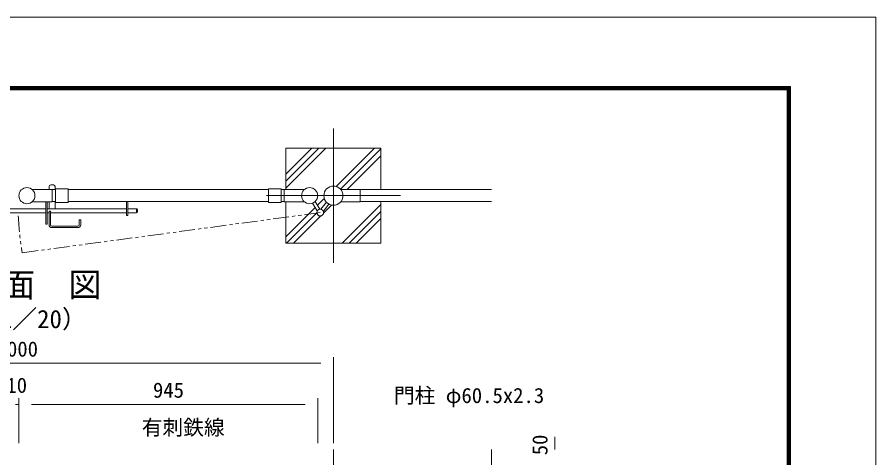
# Model space of a CAD drawing. Units: millimetres, scale not verified. Extents: x -4200 to 4200, y -2970 to 2970.
# Drawn here: x 1484 to 4200, y 1575 to 2970 of the extents above; entities that cross this region are included whole.
import ezdxf
from ezdxf.enums import TextEntityAlignment as Align

# ---------------------------------------------------------------- set-up
doc = ezdxf.new("R2010")
doc.units = ezdxf.units.MM
doc.header["$LTSCALE"] = 20
doc.linetypes.add('USER1', pattern=[50.8, 31.75, -6.35, 6.35, -6.35])
doc.linetypes.add('USER3', pattern=[5, 2.5, -0.5, 0.5, -0.5, 0.5, -0.5])
for name, color, linetype, lineweight in [('0-0_D-TTL-TXT', 7, 'Continuous', 18), ('0-2_D-BMK', 2, 'USER1', 13), ('0-3_D-STR1', 1, 'Continuous', 18), ('0-5_D-DCR-HCH', 7, 'Continuous', 9), ('0-6_D-STR3', 3, 'Continuous', 13), ('0-7_0', 7, 'Continuous', 9), ('0-8_D-STR-DIM', 7, 'Continuous', 9), ('0-9_D-STR-TXT', 7, 'Continuous', 9), ('0-B_D-TTL', 7, 'Continuous', 9)]:
    doc.layers.add(name, color=color, linetype=linetype, lineweight=lineweight)
doc.styles.add('ＭＳ ゴシック', font='')
doc.styles.get('ＭＳ ゴシック').set_extended_font_data('MS Gothic')

msp = doc.modelspace()

# ---------------------------------------------------------------- linework, layer by layer
at = {"layer": '0-2_D-BMK'}
for p, q in [((2484.22, 2192.72), (2484.22, 2616.99)), ((2272.08, 2404.85), (2696.35, 2404.85)), ((2484.22, 1601.52), (2484.22, -1068.63))]:
    msp.add_line(p, q, dxfattribs=at)
at = {"layer": '0-2_D-BMK', "linetype": 'USER3'}
msp.add_line((2442.6, 2351.33), (1500.21, 2224.02), dxfattribs=at)
msp.add_arc((2446.32, 2387.65), 960.15, 182.81239, 189.81233, dxfattribs=at)
at = {"layer": '0-3_D-STR1'}
for p, q in [((1594.82, 2423.85), (1604.87, 2423.85)), ((1644.87, 2423.85), (2279.07, 2423.85)), ((2319.07, 2423.85), (2329.02, 2423.85)), ((2569.22, 2423.85), (2984.22, 2423.85)), ((1594.82, 2385.85), (1604.87, 2385.85)), ((1644.87, 2385.85), (2279.07, 2385.85)), ((2319.07, 2385.85), (2329.02, 2385.85)), ((2569.22, 2385.85), (2984.22, 2385.85))]:
    msp.add_line(p, q, dxfattribs=at)
for centre, radius in [((1514.87, 2404.85), 25.4), ((2409.07, 2404.85), 25.4), ((2484.22, 2404.85), 30.25)]:
    msp.add_circle(centre, radius, dxfattribs=at)
at = {"layer": '0-5_D-DCR-HCH'}
for p, q in [((2334.22, 2428.63), (2460.43, 2554.85)), ((2334.22, 2450.73), (2438.34, 2554.85)), ((2334.22, 2472.83), (2416.24, 2554.85)), ((2493.89, 2434.68), (2614.07, 2554.85)), ((2507.36, 2426.05), (2634.22, 2552.91)), ((2527.96, 2424.55), (2634.22, 2530.81)), ((2433.77, 2374.56), (2454.39, 2395.18)), ((2334.22, 2275), (2426.53, 2367.31)), ((2453.3, 2349.9), (2477.61, 2374.21)), ((2511.89, 2254.85), (2634.22, 2377.18)), ((2336.16, 2254.85), (2431.83, 2350.52)), ((2358.26, 2254.85), (2444.03, 2340.63)), ((2533.99, 2254.85), (2634.22, 2355.08)), ((2556.08, 2254.85), (2634.22, 2332.99))]:
    msp.add_line(p, q, dxfattribs=at)
at = {"layer": '0-6_D-STR3'}
for p, q in [((1530.9, 2424.55), (1594.82, 2424.55)), ((1584.92, 2433.65), (1584.92, 2424.55)), ((1589.92, 2438.65), (1598.92, 2438.65)), ((1594.82, 2424.55), (1594.82, 2385.15)), ((1603.92, 2433.65), (1603.92, 2423.85)), ((1604.87, 2426.15), (1644.87, 2426.15)), ((1604.87, 2383.55), (1604.87, 2426.15)), ((1644.87, 2383.55), (1644.87, 2426.15)), ((2279.07, 2426.15), (2319.07, 2426.15)), ((2279.07, 2383.55), (2279.07, 2426.15)), ((2319.07, 2383.55), (2319.07, 2426.15)), ((2393.03, 2424.55), (2328.62, 2424.55)), ((2328.62, 2424.55), (2328.62, 2385.15)), ((1393.62, 2363.65), (1574.42, 2363.65)), ((1530.9, 2385.15), (1594.82, 2385.15)), ((1578.92, 2385.15), (1578.92, 2314.65)), ((1578.92, 2363.65), (1829.92, 2363.65)), ((1584.92, 2385.15), (1584.92, 2363.65)), ((1603.92, 2385.85), (1603.92, 2363.65)), ((1604.87, 2383.55), (1644.87, 2383.55)), ((1829.92, 2385.85), (1829.92, 2342.15)), ((1834.42, 2385.85), (1834.42, 2342.15)), ((1834.42, 2363.65), (1861.42, 2363.65)), ((1861.42, 2363.65), (1861.42, 2350.65)), ((2279.07, 2383.55), (2319.07, 2383.55)), ((2393.03, 2385.15), (2328.62, 2385.15)), ((2417.83, 2381.01), (2433.25, 2356.73)), ((2426.35, 2386.24), (2441.69, 2362.09)), ((2444.53, 2361.96), (2461.95, 2384.37)), ((2452.42, 2355.82), (2469.85, 2378.23)), ((2569.22, 2385.15), (2507.17, 2385.15)), ((1393.62, 2350.65), (1574.42, 2350.65)), ((1578.92, 2350.65), (1584.92, 2350.65)), ((1584.92, 2355.65), (1584.92, 2312.65)), ((1584.92, 2355.65), (1589.42, 2355.65)), ((1589.42, 2355.65), (1589.42, 2312.65)), ((1589.42, 2350.65), (1829.92, 2350.65)), ((1829.92, 2342.15), (1834.42, 2342.15)), ((1834.42, 2350.65), (1861.42, 2350.65)), ((1864.42, 2360.65), (1864.42, 2353.65)), ((1680.42, 2328.65), (1680.42, 2312.65)), ((1680.42, 2328.65), (1684.92, 2328.65)), ((1684.92, 2328.65), (1684.92, 2312.65)), ((1593.92, 2308.15), (1675.92, 2308.15)), ((1593.92, 2303.65), (1675.92, 2303.65))]:
    msp.add_line(p, q, dxfattribs=at)
for points in [[(2569.22, 2385.15), (2569.22, 2424.55), (2507.17, 2424.55)], [(1574.42, 2385.15), (1574.42, 2314.65), (1578.92, 2314.65)]]:
    msp.add_lwpolyline(points, dxfattribs=at)
msp.add_circle((2442.6, 2351.33), 10.8, dxfattribs=at)
for centre, radius, start, end in [((1589.92, 2433.65), 5, 90, 180), ((1598.92, 2433.65), 5, 0, 90), ((1861.42, 2360.65), 3, 0, 90), ((1861.42, 2353.65), 3, 270, 0), ((1593.92, 2312.65), 9, 180, 270), ((1593.92, 2312.65), 4.5, 180, 270), ((1675.92, 2312.65), 4.5, 270, 0), ((1675.92, 2312.65), 9, 270, 0)]:
    msp.add_arc(centre, radius, start, end, dxfattribs=at)
at = {"layer": '0-7_0'}
for p, q in [((2334.22, 2554.85), (2634.22, 2554.85)), ((2334.22, 2424.55), (2334.22, 2554.85)), ((2634.22, 2423.85), (2634.22, 2554.85)), ((2334.22, 2254.85), (2334.22, 2385.15))]:
    msp.add_line(p, q, dxfattribs=at)
msp.add_lwpolyline([(2334.22, 2254.85), (2634.22, 2254.85), (2634.22, 2385.85)], dxfattribs=at)
at = {"layer": '0-8_D-STR-DIM'}
for p, q in [((2484.22, 1621.52), (2484.22, 1894.03)), ((524.22, 1874.03), (2444.22, 1874.03)), ((1478.97, 1744.03), (1489.47, 1744.03)), ((1489.47, 1620.81), (1489.47, 1764.03)), ((1489.47, 1640.81), (1489.47, 1764.03)), ((1529.47, 1744.03), (2394.47, 1744.03)), ((1529.47, 1744.03), (1569.47, 1744.03)), ((2434.47, 1620.81), (2434.47, 1764.03)), ((3184.22, 1601.37), (3184.22, 1641.37)), ((2984.22, 1601.52), (2984.22, 365.59))]:
    msp.add_line(p, q, dxfattribs=at)
at = {"layer": '0-B_D-TTL', "color": 2, "lineweight": 18}
msp.add_lwpolyline([(-4200, 2970), (4200, 2970), (4200, -2970), (-4200, -2970)], close=True, dxfattribs=at)
at = {"layer": '0-B_D-TTL'}
for points in [[(-3930, 2750), (3930, 2750), (3930, -2750), (-3930, -2750)], [(-3927.5, 2747.5), (3927.5, 2747.5), (3927.5, -2747.5), (-3927.5, -2747.5)], [(-3925, 2745), (3925, 2745), (3925, -2745), (-3925, -2745)], [(-3922.5, 2742.5), (3922.5, 2742.5), (3922.5, -2742.5), (-3922.5, -2742.5)], [(-3920, 2740), (3920, 2740), (3920, -2740), (-3920, -2740)]]:
    msp.add_lwpolyline(points, close=True, dxfattribs=at)

# ---------------------------------------------------------------- texts
at = {"layer": '0-0_D-TTL-TXT', "style": 'ＭＳ ゴシック'}
for s, height, p in [('平\u3000面\u3000図', 76.98, (1225.9, 2061.33)), ('（S=1／20）', 57.77, (1271.38, 1968.13))]:
    msp.add_text(s, height=height, dxfattribs=at).set_placement(p, align=Align.BOTTOM_LEFT)
at = {"layer": '0-8_D-STR-DIM', "style": 'ＭＳ ゴシック'}
for s, p in [('2000', (1418.97, 1880.78)), ('10', (1449.82, 1766.19)), ('945', (1913.49, 1750.78))]:
    msp.add_text(s, height=48.09, dxfattribs=at).set_placement(p, align=Align.BOTTOM_LEFT)
msp.add_text('50', height=48.09, rotation=90, dxfattribs=at).set_placement((3175.91, 1583.01), align=Align.BOTTOM_LEFT)
at = {"layer": '0-9_D-STR-TXT', "style": 'ＭＳ ゴシック'}
for s, p in [('門柱 φ60.5x2.3', (2675.64, 1733.79)), ('有刺鉄線', (1877.86, 1632.65))]:
    msp.add_text(s, height=48.09, dxfattribs=at).set_placement(p, align=Align.BOTTOM_LEFT)

doc.saveas('drawing.dxf')
